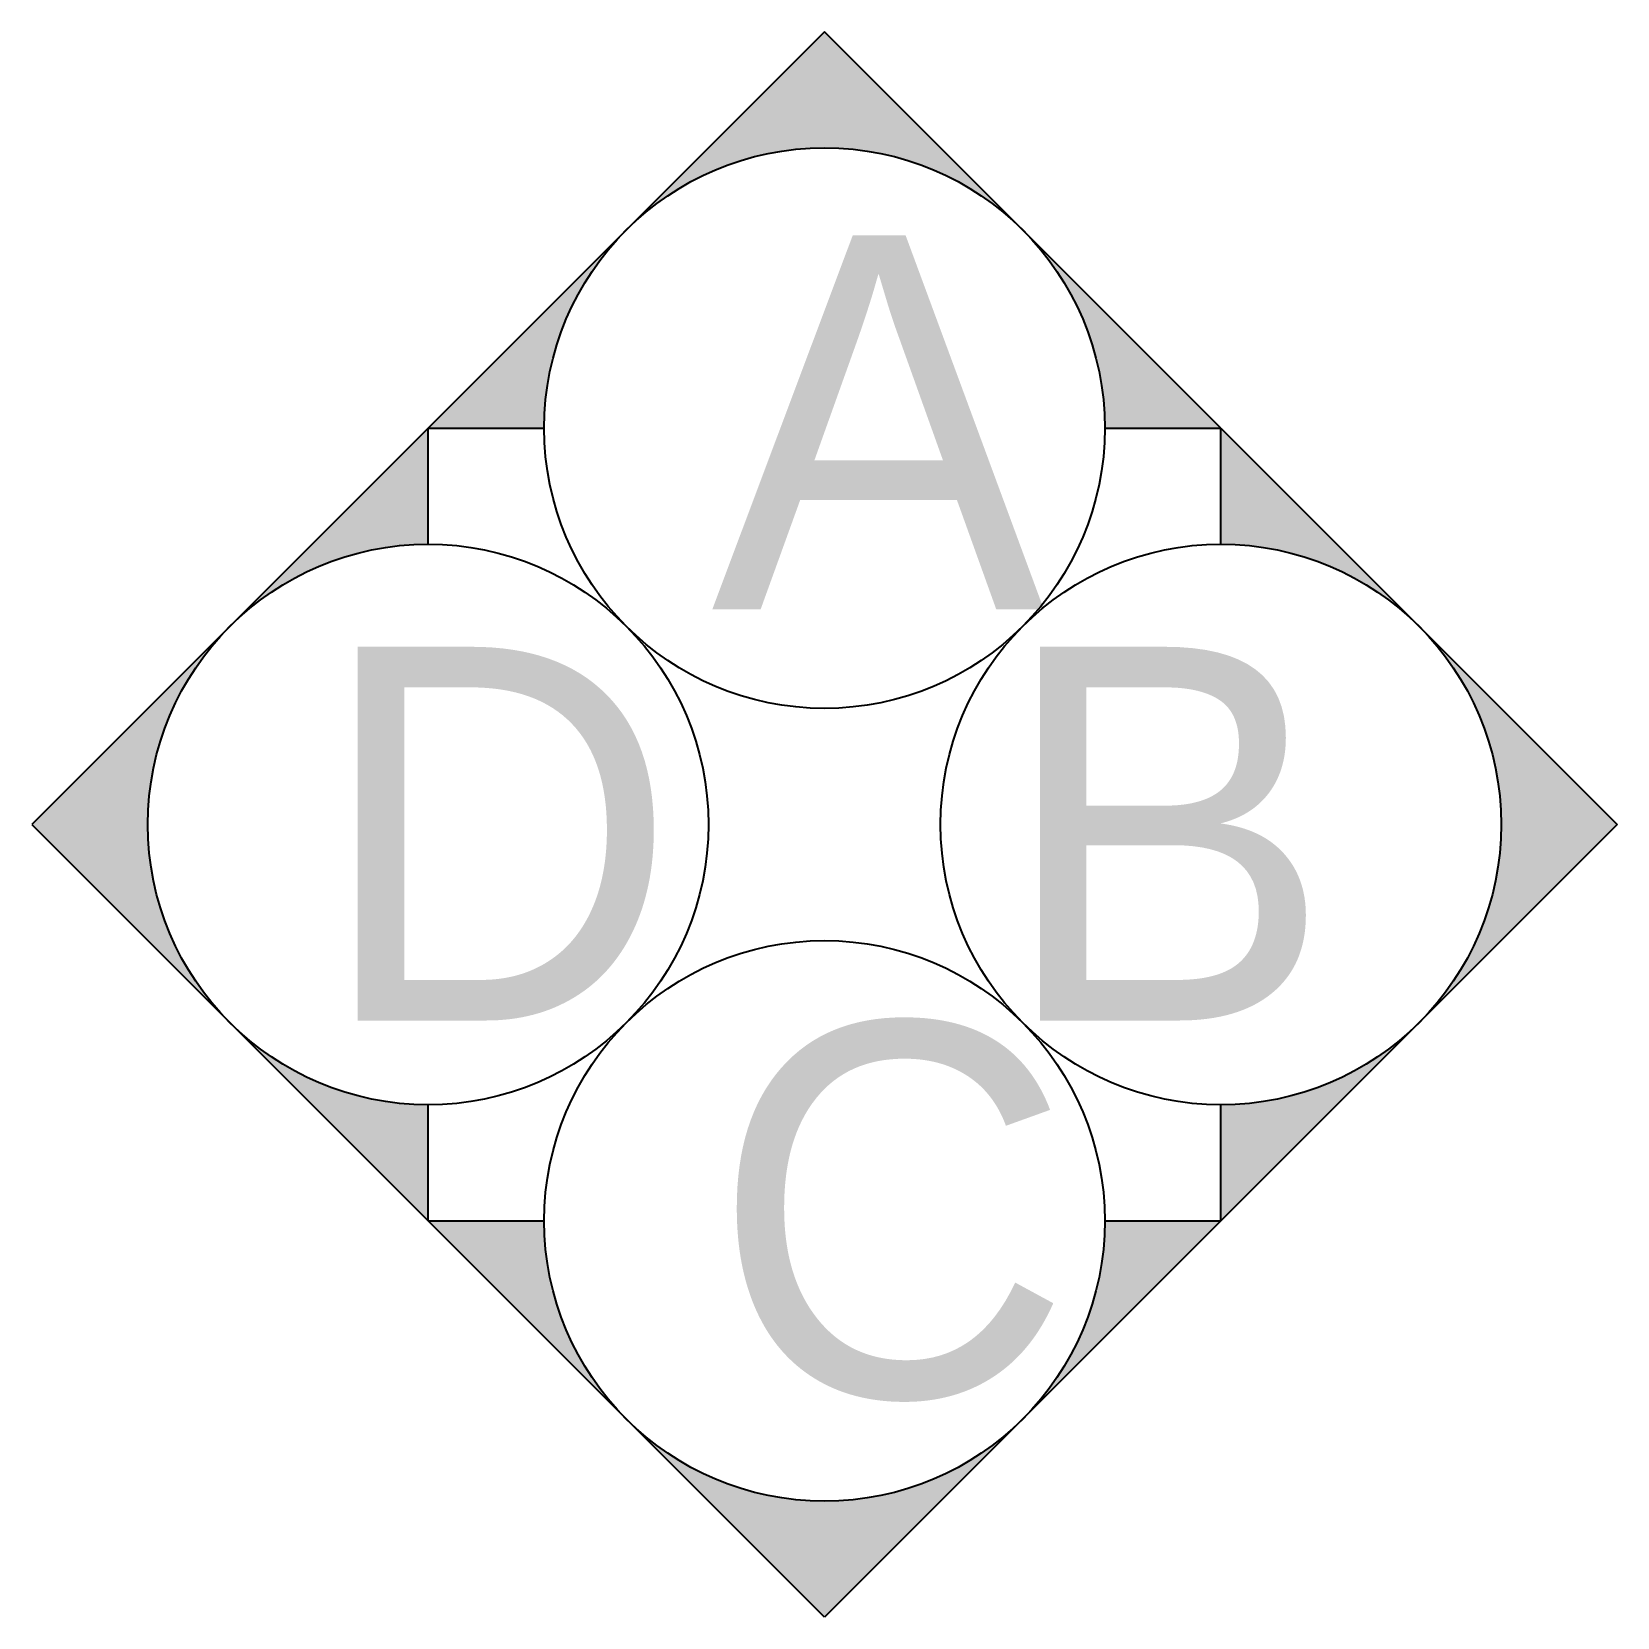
# Model space of a CAD drawing. Extents: x 1250 to 2098, y 4013 to 4862.
import ezdxf

# ---------------------------------------------------------------- set-up
doc = ezdxf.new("R2010")
doc.units = 0
doc.header["$LTSCALE"] = 1000
doc.header["$MEASUREMENT"] = 0
doc.layers.add('LAYER1', color=4, linetype='CONTINUOUS')
doc.layers.add('LAYER5', color=4, linetype='CONTINUOUS')

msp = doc.modelspace()

# ---------------------------------------------------------------- hatches: boundary and pattern name
at = {"layer": 'LAYER5'}
h = msp.add_hatch(color=2, dxfattribs=at)
h.paths.add_polyline_path([(1779.89, 4755.93, -0.198912), (1823.82, 4649.87), (1885.95, 4649.87)])
h.paths.add_polyline_path([(1673.82, 4862), (1567.76, 4755.93, -0.414214), (1779.89, 4755.93)])
h.paths.add_polyline_path([(1523.82, 4649.87, -0.198912), (1567.76, 4755.93), (1461.69, 4649.87)])
h = msp.add_hatch(color=2, dxfattribs=at)
h.paths.add_polyline_path([(1355.62, 4543.8, -0.198912), (1461.69, 4587.73), (1461.69, 4649.87)])
h.paths.add_polyline_path([(1249.56, 4437.73), (1355.62, 4331.67, -0.198912), (1311.69, 4437.73, -0.198912), (1355.62, 4543.8)])
h.paths.add_polyline_path([(1461.69, 4287.73, -0.198912), (1355.62, 4331.67), (1461.69, 4225.6)])
h = msp.add_hatch(color=2, dxfattribs=at)
h.paths.add_polyline_path([(1885.95, 4649.87), (1885.95, 4587.73, -0.198912), (1992.02, 4543.8)])
h.paths.add_polyline_path([(1992.02, 4543.8, -0.198912), (2035.95, 4437.73, -0.198912), (1992.02, 4331.67), (2098.09, 4437.73)])
h.paths.add_polyline_path([(1885.95, 4225.6), (1992.02, 4331.67, -0.198912), (1885.95, 4287.73)])
h = msp.add_hatch(color=2, dxfattribs=at)
edge = h.paths.add_edge_path()
edge.add_ellipse((1673.82, 4225.6), major_axis=(-106.07, 106.07), ratio=1, start_angle=180, end_angle=225)
edge.add_line((1823.82, 4225.6), (1885.95, 4225.6))
edge.add_line((1885.95, 4225.6), (1779.89, 4119.54))
edge = h.paths.add_edge_path()
edge.add_line((1673.82, 4013.47), (1567.76, 4119.54))
edge.add_ellipse((1673.82, 4225.6), major_axis=(-106.07, 106.07), ratio=1, start_angle=90, end_angle=135)
edge.add_ellipse((1673.82, 4225.6), major_axis=(106.07, 106.07), ratio=1, start_angle=225, end_angle=270)
edge.add_line((1779.89, 4119.54), (1673.82, 4013.47))
edge = h.paths.add_edge_path()
edge.add_ellipse((1673.82, 4225.6), major_axis=(-106.07, 106.07), ratio=1, start_angle=45, end_angle=90)
edge.add_line((1567.76, 4119.54), (1461.69, 4225.6))
edge.add_line((1461.69, 4225.6), (1523.82, 4225.6))

# ---------------------------------------------------------------- linework, layer by layer
at = {"layer": 'LAYER5', "color": 2}
for p, q in [((1673.82, 4862), (1461.69, 4649.87)), ((1885.95, 4649.87), (1673.82, 4862)), ((1461.69, 4649.87), (1249.56, 4437.73)), ((1461.69, 4649.87), (1523.82, 4649.87)), ((1461.69, 4587.73), (1461.69, 4649.87)), ((1823.82, 4649.87), (1885.95, 4649.87)), ((1885.95, 4649.87), (2098.09, 4437.73)), ((1885.95, 4587.73), (1885.95, 4649.87)), ((1249.56, 4437.73), (1461.69, 4225.6)), ((2098.09, 4437.73), (1885.95, 4225.6)), ((1461.69, 4225.6), (1461.69, 4287.73)), ((1885.95, 4225.6), (1885.95, 4287.73)), ((1673.82, 4013.47), (1461.69, 4225.6)), ((1461.69, 4225.6), (1523.82, 4225.6)), ((1885.95, 4225.6), (1673.82, 4013.47)), ((1823.82, 4225.6), (1885.95, 4225.6))]:
    msp.add_line(p, q, dxfattribs=at)
for centre in [(1673.82, 4649.87), (1461.69, 4437.73), (1885.95, 4437.73), (1673.82, 4225.6)]:
    msp.add_circle(centre, 150, dxfattribs=at)

# ---------------------------------------------------------------- texts
at = {"layer": 'LAYER1', "char_height": 200, "width": 1981}
for s, insert, attachment_point in [('A', (1613.3, 4752.97), 1), ('D', (1402.12, 4532.84), 1), ('B', (1945.53, 4532.84), 3), ('C', (1613.3, 4331.57), 1)]:
    msp.add_mtext(s, dxfattribs=dict(at, insert=insert, attachment_point=attachment_point))

doc.saveas('drawing.dxf')
